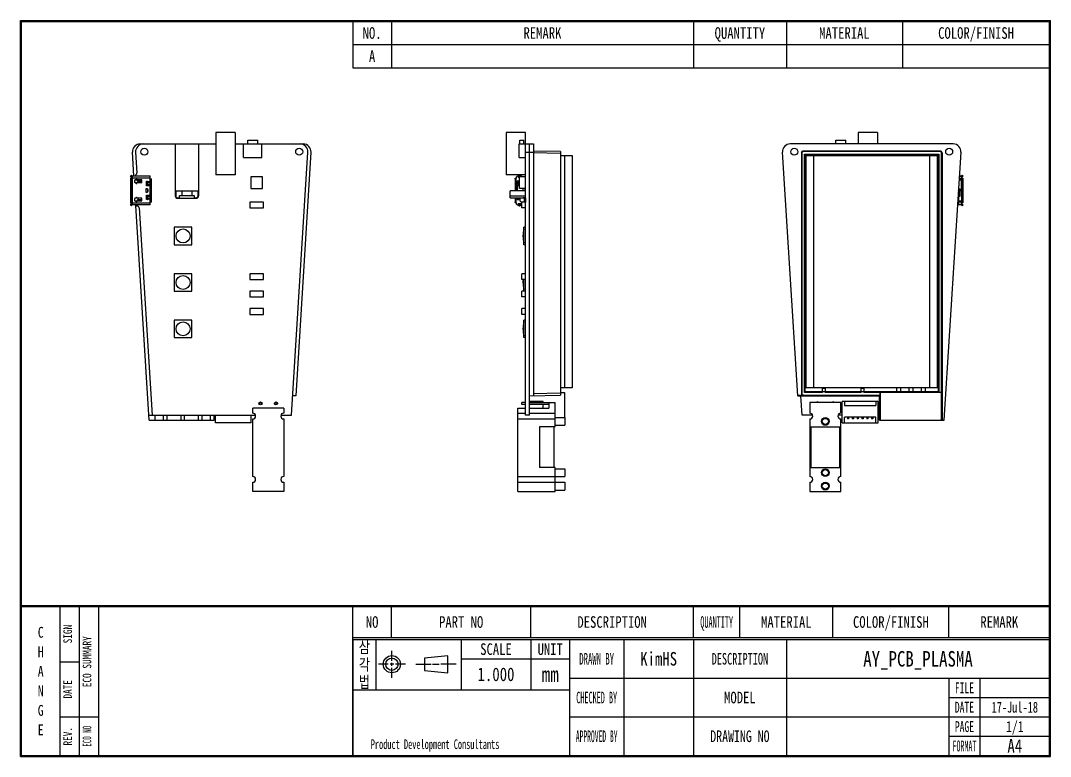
# Model space of a CAD drawing. Header units: millimetres. Extents: x 15 to 589, y -187 to 201.
# Drawn here: x 15 to 281, y 10 to 200 of the extents above; entities that cross this region are included whole.
import ezdxf

# ---------------------------------------------------------------- set-up
doc = ezdxf.new("R2010")
doc.units = ezdxf.units.MM
doc.header["$LTSCALE"] = 16.335
doc.layers.get('0').update_dxf_attribs({"linetype": 'CONTINUOUS'})
for name, color, linetype in [('10_CHAMFERS', 7, 'CONTINUOUS'), ('3_ALL_AXES', 7, 'CONTINUOUS'), ('7_ALL_FEATURES', 7, 'CONTINUOUS')]:
    doc.layers.add(name, color=color, linetype=linetype)
doc.styles.get("Standard").update_dxf_attribs({"font": 'txt', "width": 0.5})
doc.styles.add('TEXTSTYLE_10', font='txt', dxfattribs={"width": 0.75})
doc.styles.add('TEXTSTYLE_3', font='txt', dxfattribs={"width": 0.6})
doc.styles.add('TEXTSTYLE_4', font='txt', dxfattribs={"width": 0.8})
doc.styles.add('TEXTSTYLE_5', font='txt', dxfattribs={"width": 0.55})
doc.styles.add('TEXTSTYLE_6', font='txt', dxfattribs={"width": 0.65})
doc.styles.add('TEXTSTYLE_7', font='txt', dxfattribs={"width": 0.45})
doc.styles.add('TEXTSTYLE_8', font='txt', dxfattribs={"width": 0.7})
doc.styles.add('TEXTSTYLE_9', font='txt', dxfattribs={"width": 0.4})

# ---------------------------------------------------------------- blocks, each defined once
blk = doc.blocks.new('SYMBOL_2_BL0', base_point=(117.48, 33.77))
at = {"color": 3, "linetype": 'Continuous'}
for p, q in [((110.91, 34.68), (110.91, 37.27)), ((125.33, 36.01), (119.3, 35.35)), ((119.3, 35.35), (119.3, 32.2)), ((125.33, 31.54), (125.33, 36.01)), ((109.96, 33.8), (107.42, 33.8)), ((111.38, 33.8), (110.43, 33.8)), ((110.91, 33.36), (110.91, 34.19)), ((110.91, 30.27), (110.91, 32.86)), ((114.39, 33.8), (111.86, 33.8)), ((117.09, 33.8), (121.05, 33.8)), ((119.3, 32.2), (125.33, 31.54)), ((121.36, 33.8), (123.11, 33.8)), ((127.54, 33.8), (123.58, 33.8))]:
    blk.add_line(p, q, dxfattribs=at)
for radius in [2.22, 1.58]:
    blk.add_circle((110.91, 33.8), radius, dxfattribs=at)

msp = doc.modelspace()

# ---------------------------------------------------------------- linework, layer by layer
at = {"color": 7, "linetype": 'Continuous'}
for p, q in [((15, 10), (15, 200)), ((15, 200), (281, 200)), ((15.1, 10.1), (15.1, 199.9)), ((15.1, 199.9), (280.9, 199.9)), ((15.2, 10.2), (15.2, 199.8)), ((15.2, 199.8), (280.8, 199.8)), ((280.8, 10.2), (280.8, 199.8)), ((280.9, 10.1), (280.9, 199.9)), ((281, 10), (281, 200)), ((15.2, 48.98), (280.8, 48.98)), ((15.2, 48.95), (280.8, 48.95)), ((15.2, 48.92), (280.8, 48.92)), ((15.2, 48.9), (280.8, 48.9)), ((15.2, 48.88), (280.8, 48.88)), ((15.2, 48.85), (280.8, 48.85)), ((15.2, 48.83), (280.8, 48.83)), ((15.2, 48.8), (280.8, 48.8)), ((15.2, 48.77), (280.8, 48.77)), ((15.2, 48.75), (280.8, 48.75)), ((15.2, 48.73), (280.8, 48.73)), ((15.2, 48.7), (280.8, 48.7)), ((15, 10), (281, 10)), ((15.1, 10.1), (280.9, 10.1)), ((15.2, 10.2), (280.8, 10.2))]:
    msp.add_line(p, q, dxfattribs=at)
at = {"color": 2, "linetype": 'Continuous'}
for p, q in [((100.8, 199.8), (280.8, 199.8)), ((100.8, 199.8), (100.8, 187.8)), ((110.8, 199.8), (110.8, 187.8)), ((188.8, 199.8), (188.8, 187.8)), ((212.8, 199.8), (212.8, 187.8)), ((242.8, 199.8), (242.8, 187.8)), ((280.8, 199.8), (280.8, 187.8)), ((100.8, 193.8), (280.8, 193.8)), ((100.8, 187.8), (280.8, 187.8)), ((15.2, 10.2), (15.2, 48.7)), ((15.2, 48.7), (35.2, 48.7)), ((25.2, 10.2), (25.2, 48.7)), ((30.2, 10.2), (30.2, 48.7)), ((35.2, 10.2), (35.2, 48.7)), ((100.8, 40.7), (100.8, 48.7)), ((100.8, 48.7), (280.8, 48.7)), ((110.8, 40.7), (110.8, 48.7)), ((146.8, 40.7), (146.8, 48.7)), ((188.8, 40.7), (188.8, 48.7)), ((200.8, 40.7), (200.8, 48.7)), ((224.8, 40.7), (224.8, 48.7)), ((254.8, 40.7), (254.8, 48.7)), ((280.8, 40.7), (280.8, 48.7)), ((100.8, 40.7), (280.8, 40.7)), ((100.8, 40.7), (280.8, 40.7)), ((100.8, 10.2), (100.8, 40.7)), ((100.8, 40.2), (280.8, 40.2)), ((100.8, 40.2), (100.8, 10.2)), ((106.8, 40.2), (106.8, 27.2)), ((128.8, 40.2), (128.8, 27.2)), ((146.8, 40.2), (146.8, 27.2)), ((156.8, 40.2), (156.8, 10.2)), ((170.8, 40.2), (170.8, 10.2)), ((188.8, 40.2), (188.8, 10.2)), ((212.8, 40.2), (212.8, 10.2)), ((280.8, 40.2), (280.8, 10.2)), ((128.8, 35.2), (156.8, 35.2)), ((25.2, 34.45), (30.2, 34.45)), ((156.8, 30.2), (280.8, 30.2)), ((254.8, 30.2), (254.8, 10.2)), ((262.8, 30.2), (262.8, 10.2)), ((100.8, 27.2), (156.8, 27.2)), ((254.8, 25.2), (280.8, 25.2)), ((25.2, 20.2), (35.2, 20.2)), ((156.8, 20.2), (280.8, 20.2)), ((254.8, 15.2), (280.8, 15.2)), ((15.2, 10.2), (35.2, 10.2)), ((100.8, 10.2), (280.8, 10.2))]:
    msp.add_line(p, q, dxfattribs=at)
at = {"layer": '10_CHAMFERS', "color": 7, "linetype": 'Continuous'}
for p, q in [((222.85, 105.04), (222.15, 105.04)), ((232.85, 105.04), (232.15, 105.04)), ((51.86, 98.14), (51.86, 96.84)), ((52.86, 96.84), (52.86, 98.14)), ((56.36, 98.14), (56.36, 96.84)), ((57.36, 96.84), (57.36, 98.14)), ((60.86, 98.14), (60.86, 96.84)), ((61.86, 96.84), (61.86, 98.14))]:
    msp.add_line(p, q, dxfattribs=at)
at = {"layer": '3_ALL_AXES', "color": 7, "linetype": 'Continuous'}
for p, q in [((55.06, 156.04), (60.86, 156.04)), ((56.06, 154.84), (59.86, 154.84)), ((56.66, 156.04), (56.66, 154.84)), ((59.26, 156.04), (59.26, 154.84)), ((241.25, 105.14), (241.25, 104.14)), ((242.25, 105.14), (242.25, 104.14)), ((244.45, 105.14), (244.45, 104.14)), ((245.45, 105.14), (245.45, 104.14)), ((247.65, 105.14), (247.65, 104.14)), ((248.65, 105.14), (248.65, 104.14)), ((149.96, 101.64), (146.46, 101.64)), ((149.96, 101.39), (149.96, 101.64)), ((153.06, 95.14), (153.06, 101.39)), ((218.85, 101.39), (218.85, 98.64)), ((226.85, 98.64), (226.85, 101.39)), ((227.23, 96.14), (227.23, 101.64)), ((236.48, 96.14), (236.48, 101.64)), ((74.96, 98.64), (74.96, 99.89)), ((82.96, 99.89), (82.96, 98.64)), ((143.46, 78.39), (143.46, 99.89)), ((143.46, 98.64), (145.46, 98.64)), ((146.46, 98.64), (153.06, 98.64)), ((149.96, 99.89), (149.96, 100.89)), ((65.33, 96.14), (65.33, 98.14)), ((74.58, 96.14), (65.33, 96.14)), ((74.58, 96.14), (74.58, 98.14)), ((74.96, 82.29), (74.96, 97.14)), ((82.96, 97.14), (82.96, 82.29)), ((143.46, 97.14), (153.06, 97.14)), ((153.06, 97.49), (155.56, 97.49)), ((155.56, 97.49), (155.56, 95.49)), ((218.85, 97.14), (218.85, 82.29)), ((226.85, 82.29), (226.85, 97.14)), ((228.58, 97.64), (228.58, 97.14)), ((228.88, 97.14), (228.58, 97.14)), ((228.88, 97.64), (228.88, 97.14)), ((229.83, 97.64), (229.83, 97.14)), ((230.13, 97.14), (229.83, 97.14)), ((230.13, 97.64), (230.13, 97.14)), ((231.08, 97.64), (231.08, 97.14)), ((231.38, 97.14), (231.08, 97.14)), ((231.38, 97.64), (231.38, 97.14)), ((232.33, 97.64), (232.33, 97.14)), ((232.63, 97.14), (232.33, 97.14)), ((232.63, 97.64), (232.63, 97.14)), ((233.58, 97.64), (233.58, 97.14)), ((233.88, 97.14), (233.58, 97.14)), ((233.88, 97.64), (233.88, 97.14)), ((234.83, 97.64), (234.83, 97.14)), ((235.13, 97.14), (234.83, 97.14)), ((235.13, 97.64), (235.13, 97.14)), ((153.06, 95.14), (149.06, 95.14)), ((149.06, 95.14), (149.06, 84.64)), ((152.76, 95.14), (152.76, 84.64)), ((153.06, 95.49), (155.56, 95.49)), ((218.85, 95.14), (226.85, 95.14)), ((219.15, 95.14), (219.15, 84.64)), ((226.55, 95.14), (226.55, 84.64)), ((153.06, 84.64), (149.06, 84.64)), ((153.06, 78.39), (153.06, 84.64)), ((153.06, 84.29), (155.56, 84.29)), ((155.56, 84.29), (155.56, 82.29)), ((218.85, 84.64), (226.85, 84.64)), ((74.96, 78.39), (74.96, 80.79)), ((82.96, 80.79), (82.96, 78.39)), ((143.46, 82.29), (155.56, 82.29)), ((143.46, 80.79), (155.56, 80.79)), ((155.56, 80.79), (155.56, 78.79)), ((218.85, 80.79), (218.85, 78.39)), ((226.85, 78.39), (226.85, 80.79)), ((153.06, 78.79), (155.56, 78.79))]:
    msp.add_line(p, q, dxfattribs=at)
for centre, radius in [((46.96, 166.14), 0.9), ((86.96, 166.14), 0.9), ((214.85, 166.14), 0.9), ((254.85, 166.14), 0.9), ((76.96, 101.14), 0.4), ((80.96, 101.14), 0.4), ((222.85, 96.49), 1), ((222.85, 96.49), 0.8), ((222.85, 83.29), 1), ((222.85, 83.29), 0.8), ((222.85, 79.79), 1), ((222.85, 79.79), 0.8)]:
    msp.add_circle(centre, radius, dxfattribs=at)
for centre, radius, start, end in [((220.85, 101.14), 0.4, 38.9697, 141.0303), ((224.85, 101.14), 0.4, 38.9697, 141.0303), ((74.96, 97.89), 0.75, 270, 90), ((82.96, 97.89), 0.75, 90, 270), ((218.85, 97.89), 0.75, 270, 90), ((226.85, 97.89), 0.75, 90, 270), ((74.96, 81.54), 0.75, 270, 90), ((82.96, 81.54), 0.75, 90, 270), ((218.85, 81.54), 0.75, 270, 90), ((226.85, 81.54), 0.75, 90, 270)]:
    msp.add_arc(centre, radius, start, end, dxfattribs=at)
at = {"layer": '7_ALL_FEATURES', "color": 7, "linetype": 'Continuous'}
for p, q in [((65.46, 171.14), (65.46, 160.14)), ((70.46, 171.14), (65.46, 171.14)), ((70.46, 171.14), (70.46, 160.14)), ((140.46, 171.14), (140.46, 160.14)), ((145.46, 171.14), (140.46, 171.14)), ((145.46, 98.14), (145.46, 171.14)), ((231.35, 171.14), (231.35, 168.14)), ((236.35, 171.14), (231.35, 171.14)), ((236.35, 171.14), (236.35, 168.14)), ((45.9, 168.14), (65.46, 168.14)), ((54.96, 168.14), (54.96, 154.74)), ((60.96, 168.14), (60.96, 154.74)), ((70.46, 168.14), (88.02, 168.14)), ((72.61, 164.64), (72.61, 168.14)), ((73.66, 168.14), (73.66, 169.14)), ((73.66, 169.14), (76.26, 169.14)), ((76.26, 168.14), (76.26, 169.14)), ((77.31, 164.64), (77.31, 168.14)), ((143.76, 164.64), (143.76, 168.14)), ((143.76, 168.14), (147.46, 168.14)), ((143.96, 168.14), (143.96, 169.14)), ((143.96, 169.14), (144.96, 169.14)), ((144.96, 168.14), (144.96, 169.14)), ((146.46, 98.14), (146.46, 168.14)), ((147.46, 168.14), (147.46, 103.16)), ((255.91, 168.14), (213.79, 168.14)), ((225.55, 168.14), (225.55, 169.14)), ((225.55, 169.14), (228.15, 169.14)), ((228.15, 168.14), (228.15, 169.14)), ((44.29, 159.89), (43.9, 166.02)), ((44.71, 166.02), (45.04, 160.67)), ((84.96, 98.14), (89.21, 166.02)), ((90.01, 166.02), (86.07, 103.14)), ((145.46, 166.02), (147.46, 166.02)), ((154.46, 166.2), (147.46, 166.32)), ((154.46, 165.7), (147.46, 165.82)), ((154.46, 166.2), (154.46, 103.28)), ((154.46, 165.14), (157.46, 165.14)), ((155.46, 165.14), (155.46, 105.14)), ((157.46, 165.14), (157.46, 105.14)), ((215.74, 103.14), (211.8, 166.02)), ((216.67, 165.82), (216.67, 103.66)), ((216.79, 165.7), (216.67, 165.82)), ((216.79, 165.7), (216.79, 103.78)), ((217.29, 166.2), (217.17, 166.32)), ((252.53, 166.32), (217.17, 166.32)), ((252.41, 166.2), (217.29, 166.2)), ((217.51, 104), (217.51, 165.48)), ((217.63, 165.36), (217.51, 165.48)), ((217.51, 165.48), (252.19, 165.48)), ((217.63, 104.12), (217.63, 165.36)), ((217.63, 165.36), (252.07, 165.36)), ((217.85, 165.14), (217.85, 105.14)), ((217.85, 165.14), (251.85, 165.14)), ((219.85, 165.14), (219.85, 105.14)), ((249.85, 105.14), (249.85, 165.14)), ((251.85, 105.14), (251.85, 165.14)), ((252.07, 165.36), (252.19, 165.48)), ((252.07, 104.14), (252.07, 165.36)), ((252.19, 165.48), (252.19, 104)), ((252.41, 166.2), (252.53, 166.32)), ((252.91, 165.7), (253.03, 165.82)), ((252.91, 104), (252.91, 165.7)), ((253.03, 165.82), (253.03, 96.84)), ((253.57, 96.84), (257.91, 166.02)), ((72.61, 164.64), (77.31, 164.64)), ((143.76, 164.64), (145.46, 164.64)), ((43.38, 159.94), (43.61, 160.13)), ((43.58, 159.7), (43.38, 159.94)), ((43.51, 159.79), (43.74, 159.98)), ((43.81, 159.89), (43.58, 159.7)), ((43.74, 159.98), (43.61, 160.13)), ((43.74, 159.98), (43.81, 159.89)), ((43.81, 159.89), (43.81, 152.39)), ((43.81, 159.89), (48.51, 159.89)), ((48.51, 157.35), (48.51, 159.89)), ((70.46, 160.14), (65.46, 160.14)), ((74.46, 159.64), (74.46, 156.64)), ((77.46, 159.64), (74.46, 159.64)), ((77.46, 156.64), (77.46, 159.64)), ((145.46, 160.14), (140.46, 160.14)), ((143.53, 159.89), (143.53, 159.59)), ((143.53, 159.89), (144.18, 159.89)), ((143.58, 159.98), (143.58, 159.89)), ((143.98, 160.13), (143.78, 160.13)), ((143.86, 156.64), (143.86, 159.64)), ((145.46, 159.64), (143.86, 159.64)), ((144.18, 159.89), (144.18, 159.98)), ((144.18, 159.64), (144.18, 159.89)), ((144.57, 159.73), (144.48, 159.64)), ((144.57, 159.73), (144.65, 159.64)), ((258, 159.73), (257.51, 159.73)), ((257.52, 159.89), (258, 159.89)), ((258, 159.89), (258.2, 160.13)), ((258, 156.15), (258, 159.89)), ((258, 159.89), (258, 159.89)), ((258, 159.89), (258.23, 159.7)), ((258.07, 159.98), (258.3, 159.79)), ((258.2, 160.13), (258.43, 159.94)), ((258.23, 159.7), (258.43, 159.94)), ((43.38, 159.14), (43.38, 153.14)), ((43.61, 159.14), (43.38, 159.14)), ((48.51, 159.34), (43.5, 159.34)), ((43.61, 159.14), (43.61, 153.14)), ((44.41, 158.67), (44.41, 158.37)), ((45.2, 158.81), (44.48, 158.81)), ((44.81, 158.87), (44.64, 158.87)), ((44.64, 158.17), (44.81, 158.17)), ((44.81, 158.99), (44.81, 158.87)), ((44.81, 158.99), (45.06, 158.99)), ((44.81, 158.17), (44.81, 158.04)), ((45.06, 158.87), (45.06, 158.99)), ((46.28, 158.87), (45.06, 158.87)), ((45.06, 158.04), (45.06, 158.17)), ((45.06, 158.17), (46.28, 158.17)), ((45.2, 158.54), (45.2, 158.87)), ((45.36, 158.39), (45.35, 158.39)), ((45.36, 158.39), (45.51, 158.39)), ((45.51, 158.39), (45.51, 158.87)), ((46.28, 158.85), (45.51, 158.85)), ((45.51, 158.55), (46.28, 158.55)), ((46.28, 158.54), (45.51, 158.54)), ((46.28, 158.17), (46.28, 158.87)), ((47.51, 157.35), (47.51, 158.51)), ((47.51, 158.51), (47.66, 158.51)), ((48.81, 157.35), (47.51, 157.35)), ((47.66, 158.51), (47.66, 158.58)), ((47.66, 158.58), (47.81, 158.58)), ((47.79, 158.51), (47.79, 157.35)), ((47.79, 158.51), (47.81, 158.51)), ((47.81, 158.58), (47.81, 157.76)), ((47.81, 158.43), (48.51, 158.43)), ((48.51, 158.2), (47.81, 158.2)), ((48.21, 157.68), (47.91, 157.68)), ((48.51, 159.14), (48.81, 159.14)), ((48.81, 158.59), (48.51, 158.59)), ((48.51, 158.04), (48.81, 158.04)), ((48.51, 154.93), (48.51, 157.35)), ((48.81, 153.14), (48.81, 159.14)), ((142.74, 159.14), (142.74, 156.04)), ((142.98, 159.34), (142.89, 159.34)), ((142.98, 156.04), (142.98, 159.34)), ((143.28, 158.43), (142.98, 158.43)), ((143.53, 157.35), (142.98, 157.35)), ((143.3, 158.37), (143.06, 158.2)), ((143.42, 157.68), (143.06, 158.2)), ((143.19, 158.02), (143.19, 157.35)), ((143.5, 158.09), (143.25, 157.92)), ((143.28, 158.43), (143.28, 158.51)), ((143.71, 158.51), (143.28, 158.51)), ((143.28, 157.35), (143.28, 156.04)), ((143.67, 157.85), (143.3, 158.37)), ((143.67, 157.85), (143.42, 157.68)), ((143.53, 159.59), (143.86, 159.59)), ((143.53, 157.35), (143.86, 157.94)), ((143.54, 159.59), (143.86, 159.59)), ((143.71, 157.67), (143.71, 158.51)), ((258.31, 158.81), (257.45, 158.81)), ((257.48, 159.2), (258, 159.2)), ((258.31, 159.34), (258, 159.34)), ((258.2, 156.35), (258.2, 158.61)), ((258.43, 158.61), (258.2, 158.61)), ((258.24, 159.34), (258.24, 158.81)), ((258.43, 153.14), (258.43, 159.14)), ((47.36, 156.55), (47.36, 155.73)), ((47.66, 156.55), (47.36, 156.55)), ((47.36, 155.73), (47.66, 155.73)), ((47.51, 153.77), (47.51, 154.93)), ((47.51, 154.93), (48.81, 154.93)), ((47.79, 156.51), (47.79, 155.77)), ((47.79, 154.93), (47.79, 153.77)), ((47.81, 154.53), (47.81, 153.7)), ((47.91, 155.98), (47.91, 156.3)), ((47.91, 154.61), (48.21, 154.61)), ((48.51, 152.39), (48.51, 154.93)), ((55.06, 156.04), (55.06, 154.74)), ((56.06, 154.24), (56.06, 154.84)), ((59.86, 154.84), (59.86, 154.24)), ((60.86, 154.74), (60.86, 156.04)), ((74.46, 156.64), (77.46, 156.64)), ((141.46, 154.24), (141.46, 156.04)), ((145.46, 156.04), (141.46, 156.04)), ((141.46, 154.74), (145.46, 154.74)), ((145.46, 156.64), (143.86, 156.64)), ((144.83, 156.04), (144.83, 156.64)), ((145.19, 156.27), (145.19, 156.04)), ((145.19, 156.27), (145.46, 156.27)), ((145.31, 156.64), (145.31, 156.27)), ((145.31, 156.04), (145.31, 156.27)), ((257.38, 155.35), (257.24, 155.35)), ((257.24, 155.33), (257.24, 152.64)), ((257.24, 155.33), (257.38, 155.33)), ((257.24, 154.64), (257.65, 154.64)), ((257.27, 155.89), (257.49, 155.57)), ((257.51, 155.58), (257.28, 155.91)), ((257.65, 156.49), (257.31, 156.49)), ((257.4, 156.15), (258.31, 156.15)), ((257.4, 156.13), (258.31, 156.13)), ((257.65, 156.15), (257.65, 156.49)), ((257.65, 154.64), (257.65, 156.13)), ((258, 156.13), (258, 156.15)), ((258, 156.13), (258, 153.47)), ((258.2, 156.35), (258.43, 156.35)), ((258.2, 153.67), (258.2, 155.93)), ((258.43, 155.93), (258.2, 155.93)), ((258.24, 156.15), (258.24, 156.13)), ((43.38, 153.14), (43.61, 153.14)), ((43.38, 152.34), (43.58, 152.58)), ((43.61, 152.15), (43.38, 152.34)), ((43.5, 152.94), (48.51, 152.94)), ((43.74, 152.31), (43.51, 152.5)), ((43.81, 152.39), (43.58, 152.58)), ((43.61, 152.15), (43.74, 152.31)), ((43.81, 152.39), (43.74, 152.31)), ((48.51, 152.39), (43.81, 152.39)), ((44.41, 153.92), (44.41, 153.62)), ((44.48, 153.47), (45.2, 153.47)), ((44.81, 154.12), (44.64, 154.12)), ((44.64, 153.42), (44.81, 153.42)), ((48.24, 96.84), (44.77, 152.25)), ((44.81, 154.24), (44.81, 154.12)), ((44.81, 153.42), (44.81, 153.29)), ((45.06, 153.3), (44.81, 153.3)), ((45.06, 154.12), (45.06, 154.24)), ((46.28, 154.12), (45.06, 154.12)), ((45.06, 153.29), (45.06, 153.42)), ((45.06, 153.42), (46.28, 153.42)), ((45.07, 152.14), (45.11, 152.14)), ((45.2, 153.42), (45.2, 153.74)), ((45.35, 153.89), (45.36, 153.89)), ((45.51, 153.89), (45.36, 153.89)), ((45.51, 153.42), (45.51, 153.89)), ((46.28, 153.74), (45.51, 153.74)), ((45.51, 153.74), (46.28, 153.74)), ((45.51, 153.44), (46.28, 153.44)), ((45.6, 151.67), (48.96, 98.14)), ((46.28, 153.42), (46.28, 154.12)), ((47.66, 153.77), (47.51, 153.77)), ((47.66, 153.7), (47.66, 153.77)), ((47.81, 153.7), (47.66, 153.7)), ((47.79, 153.77), (47.81, 153.77)), ((47.81, 154.08), (48.51, 154.08)), ((48.51, 153.85), (47.81, 153.85)), ((48.51, 154.24), (48.81, 154.24)), ((48.51, 153.69), (48.81, 153.69)), ((48.81, 153.14), (48.51, 153.14)), ((55.56, 154.24), (56.06, 154.24)), ((55.56, 154.14), (60.36, 154.14)), ((59.86, 154.24), (60.36, 154.24)), ((74.21, 153.14), (74.21, 151.64)), ((77.71, 153.14), (74.21, 153.14)), ((74.21, 151.64), (77.71, 151.64)), ((77.71, 151.64), (77.71, 153.14)), ((141.46, 154.24), (145.46, 154.24)), ((142.74, 154.24), (142.74, 153.14)), ((142.89, 152.94), (142.98, 152.94)), ((142.98, 152.94), (142.98, 154.24)), ((143.28, 153.85), (142.98, 153.85)), ((143.06, 154.08), (143.17, 154.24)), ((143.3, 153.91), (143.06, 154.08)), ((143.28, 153.77), (143.28, 153.85)), ((143.28, 153.77), (143.71, 153.77)), ((143.3, 153.91), (143.53, 154.24)), ((143.42, 154.24), (143.5, 154.19)), ((143.53, 152.69), (143.53, 152.39)), ((144.18, 152.69), (143.53, 152.69)), ((144.18, 152.39), (143.53, 152.39)), ((144.17, 152.7), (143.54, 152.7)), ((143.58, 152.39), (143.58, 152.31)), ((143.71, 153.77), (143.71, 154.24)), ((143.78, 152.15), (143.98, 152.15)), ((143.93, 154.24), (143.93, 153.69)), ((144.18, 152.69), (144.18, 152.39)), ((144.18, 152.31), (144.18, 152.39)), ((144.46, 152.88), (144.35, 152.77)), ((144.46, 152.88), (144.35, 152.76)), ((144.35, 152.76), (144.46, 152.65)), ((144.46, 151.64), (144.46, 153.14)), ((145.46, 153.14), (144.46, 153.14)), ((145.46, 151.64), (144.46, 151.64)), ((144.83, 154.22), (144.83, 154.24)), ((145.43, 154.22), (144.83, 154.22)), ((145.03, 154.24), (145.03, 154.22)), ((145.13, 153.14), (145.13, 154.22)), ((145.26, 154.24), (145.26, 154.22)), ((145.43, 154.22), (145.43, 153.14)), ((145.46, 153.44), (145.43, 153.44)), ((258, 152.39), (257.17, 152.39)), ((257.23, 152.55), (258, 152.55)), ((257.24, 153.47), (258.31, 153.47)), ((258, 153.08), (257.24, 153.08)), ((258, 152.39), (258, 153.47)), ((258, 152.94), (258.31, 152.94)), ((258, 152.39), (258.23, 152.58)), ((258, 152.39), (258.2, 152.15)), ((258.3, 152.5), (258.07, 152.31)), ((258.2, 153.67), (258.43, 153.67)), ((258.43, 152.34), (258.2, 152.15)), ((258.23, 152.58), (258.43, 152.34)), ((258.24, 153.47), (258.24, 152.94)), ((54.71, 146.64), (54.71, 142.14)), ((59.21, 146.64), (54.71, 146.64)), ((59.21, 142.14), (59.21, 146.64)), ((144.96, 142.14), (144.96, 146.64)), ((145.46, 146.64), (144.96, 146.64)), ((144.76, 144.41), (144.76, 144.37)), ((54.71, 142.14), (59.21, 142.14)), ((145.46, 142.14), (144.96, 142.14)), ((54.71, 134.64), (54.71, 130.14)), ((59.21, 134.64), (54.71, 134.64)), ((59.21, 130.14), (59.21, 134.64)), ((74.21, 134.64), (74.21, 133.14)), ((77.71, 134.64), (74.21, 134.64)), ((74.21, 133.14), (77.71, 133.14)), ((77.71, 133.14), (77.71, 134.64)), ((144.46, 133.14), (144.46, 134.64)), ((145.46, 134.64), (144.46, 134.64)), ((145.46, 133.14), (144.46, 133.14)), ((144.96, 130.14), (144.96, 133.14)), ((144.76, 132.41), (144.76, 132.37)), ((54.71, 130.14), (59.21, 130.14)), ((77.71, 130.14), (74.21, 130.14)), ((74.21, 130.14), (74.21, 128.64)), ((74.21, 128.64), (77.71, 128.64)), ((77.71, 128.64), (77.71, 130.14)), ((144.46, 128.64), (144.46, 130.14)), ((145.46, 130.14), (144.46, 130.14)), ((145.46, 128.64), (144.46, 128.64)), ((77.71, 125.64), (74.21, 125.64)), ((74.21, 125.64), (74.21, 124.14)), ((77.71, 124.14), (77.71, 125.64)), ((144.46, 124.14), (144.46, 125.64)), ((145.46, 125.64), (144.46, 125.64)), ((54.71, 122.64), (54.71, 118.14)), ((59.21, 122.64), (54.71, 122.64)), ((59.21, 118.14), (59.21, 122.64)), ((74.21, 124.14), (77.71, 124.14)), ((145.46, 124.14), (144.46, 124.14)), ((144.96, 118.14), (144.96, 122.64)), ((145.46, 122.64), (144.96, 122.64)), ((144.76, 120.41), (144.76, 120.37)), ((54.71, 118.14), (59.21, 118.14)), ((145.46, 118.14), (144.96, 118.14)), ((154.46, 103.78), (147.46, 103.66)), ((157.46, 105.14), (154.46, 105.14)), ((154.46, 104), (155.46, 103.98)), ((155.46, 103.98), (155.46, 97.49)), ((216.79, 103.78), (216.67, 103.66)), ((217.63, 104.12), (217.51, 104)), ((222.15, 104), (217.51, 104)), ((222.15, 104.12), (217.63, 104.12)), ((251.85, 105.14), (217.85, 105.14)), ((222.15, 104), (222.15, 105.04)), ((222.85, 104.14), (222.15, 104.14)), ((222.85, 105.04), (222.85, 104)), ((232.15, 104.12), (222.85, 104.12)), ((232.15, 104), (222.85, 104)), ((232.15, 104), (232.15, 105.04)), ((232.85, 104.14), (232.15, 104.14)), ((232.85, 105.04), (232.85, 104)), ((237.85, 104.12), (232.85, 104.12)), ((236.99, 104), (232.85, 104)), ((236.99, 104), (237.01, 103.98)), ((236.99, 103.28), (236.99, 104)), ((252.89, 103.98), (237.01, 103.98)), ((237.01, 103.98), (237.01, 96.84)), ((252.07, 104.14), (237.85, 104.14)), ((237.85, 104.14), (237.85, 104)), ((252.91, 104), (237.85, 104)), ((239.35, 104.14), (239.35, 104)), ((250.55, 104), (250.55, 104.14)), ((252.05, 104), (252.05, 104.14)), ((252.91, 104), (252.89, 103.98)), ((252.89, 96.84), (252.89, 103.98)), ((76.65, 101.39), (77.27, 101.39)), ((80.65, 101.39), (81.27, 101.39)), ((86.07, 103.14), (85.27, 103.14)), ((145.46, 101.39), (144.46, 101.39)), ((144.46, 100.89), (144.46, 101.39)), ((146.46, 103.14), (154.46, 103.28)), ((146.46, 101.39), (153.06, 101.39)), ((151.46, 101.39), (151.46, 99.89)), ((217.17, 103.16), (215.73, 103.16)), ((215.74, 103.14), (236.85, 103.14)), ((216.85, 98.14), (216.54, 103.14)), ((217.29, 103.28), (217.17, 103.16)), ((217.29, 103.28), (236.99, 103.28)), ((226.85, 101.39), (218.85, 101.39)), ((236.48, 101.64), (227.23, 101.64)), ((227.83, 101.64), (227.83, 100.64)), ((235.88, 101.64), (235.88, 100.64)), ((236.99, 103.28), (236.85, 103.14)), ((236.85, 96.84), (236.85, 103.14)), ((82.96, 99.89), (74.96, 99.89)), ((143.46, 99.89), (145.46, 99.89)), ((145.46, 100.89), (144.46, 100.89)), ((151.46, 100.89), (146.46, 100.89)), ((146.46, 99.89), (151.46, 99.89)), ((227.83, 100.64), (235.88, 100.64)), ((49.76, 98.04), (48.16, 98.04)), ((48.24, 96.84), (64.96, 96.84)), ((48.96, 98.14), (75.67, 98.14)), ((49.76, 96.84), (49.76, 98.14)), ((63.96, 98.14), (63.96, 96.84)), ((64.96, 98.04), (63.96, 98.04)), ((64.96, 96.84), (64.96, 98.14)), ((82.25, 98.14), (84.96, 98.14)), ((146.46, 98.14), (145.46, 98.14)), ((219.56, 98.14), (216.85, 98.14)), ((227.23, 98.14), (226.14, 98.14)), ((227.23, 96.14), (236.48, 96.14)), ((235.88, 97.64), (227.83, 97.64)), ((227.83, 96.14), (227.83, 97.64)), ((235.88, 96.14), (235.88, 97.64)), ((236.85, 98.14), (236.48, 98.14)), ((236.85, 96.84), (253.57, 96.84)), ((82.96, 78.39), (74.96, 78.39)), ((143.46, 78.39), (153.06, 78.39)), ((218.85, 78.39), (226.85, 78.39))]:
    msp.add_line(p, q, dxfattribs=at)
for centre, radius in [((56.96, 144.39), 1.8), ((56.96, 132.39), 1.8), ((56.96, 120.39), 1.8), ((76.96, 101.14), 0.25), ((80.96, 101.14), 0.25)]:
    msp.add_circle(centre, radius, dxfattribs=at)
for centre, radius, start, end in [((45.9, 166.14), 2, 90, 183.5858), ((46.7, 166.14), 2, 90, 183.5858), ((87.22, 166.14), 2, 356.4142, 90), ((88.02, 166.14), 2, 356.4142, 90), ((213.79, 166.14), 2, 90, 183.5858), ((255.91, 166.14), 2, 356.4142, 90), ((43.81, 159.89), 0.301, 219.6844, 270.0595), ((45.07, 159.79), 0.5, 122.1575, 168.7013), ((44.54, 160.64), 0.5, 302.1575, 3.5858), ((143.53, 159.34), 0.551, 90.0511, 179.9489), ((144.18, 159.34), 0.55, 45.0018, 89.9982), ((258, 159.89), 0.301, 270.0572, 320.3156), ((44.93, 158.99), 0.125, 0, 180), ((44.93, 158.04), 0.125, 180, 360), ((45.35, 158.54), 0.15, 180.0647, 269.9353), ((143.38, 158.43), 0.4, 180.0006, 214.9994), ((143.38, 158.43), 0.1, 180.0016, 214.9984), ((143.54, 159.24), 0.35, 90.0511, 105.7271), ((143.53, 159.34), 0.25, 90.0555, 111.9257), ((44.93, 154.24), 0.125, 0, 180), ((47.66, 156.3), 0.25, 0.0555, 89.9445), ((47.66, 155.98), 0.25, 270.0555, 359.9445), ((55.56, 154.74), 0.6, 180, 270), ((55.56, 154.74), 0.5, 180, 270), ((60.36, 154.74), 0.6, 270, 360), ((60.36, 154.74), 0.5, 270, 360), ((257.38, 155.49), 0.16, 270.0632, 359.9368), ((257.38, 155.49), 0.14, 270.0664, 359.9336), ((257.38, 155.49), 0.14, 0.0011, 34.5075), ((257.38, 155.49), 0.16, 0.001, 34.5076), ((43.81, 152.39), 0.301, 89.9027, 140.3156), ((45.07, 152.64), 0.5, 210.1221, 270), ((44.93, 153.29), 0.125, 180, 360), ((45.11, 151.64), 0.5, 3.5858, 90), ((45.35, 153.74), 0.15, 90.0646, 179.9353), ((143.38, 153.85), 0.4, 145.0006, 179.9994), ((143.53, 152.94), 0.551, 180.0511, 269.9489), ((143.38, 153.85), 0.1, 145.0016, 179.9984), ((143.54, 153.05), 0.35, 254.2729, 269.9489), ((143.53, 152.94), 0.25, 248.0743, 269.9445), ((144.48, 153.69), 0.551, 180.0511, 269.9489), ((144.17, 152.95), 0.25, 270.0021, 314.9979), ((144.18, 152.94), 0.25, 270.0023, 314.9977), ((144.18, 152.94), 0.55, 270.0018, 301.5142), ((256.74, 152.64), 0.5, 307.9447, 360), ((258, 152.39), 0.301, 39.6844, 89.9428), ((152.76, 144.41), 8, 167.1604, 180), ((152.76, 144.37), 8, 180, 192.8396), ((152.76, 132.41), 8, 174.7795, 180), ((152.76, 132.37), 8, 180, 192.8396), ((152.76, 120.41), 8, 167.1604, 180), ((152.76, 120.37), 8, 180, 192.8396)]:
    msp.add_arc(centre, radius, start, end, dxfattribs=at)
for centre, major_axis, start_param, end_param in [((217.17, 165.82), (0.354, -0.354), 2.356347, 3.926839), ((217.29, 165.7), (-0.354, 0.354), -0.785246, 0.785246), ((252.41, 165.7), (0.354, 0.354), -0.785246, 0.785246), ((252.53, 165.82), (0.354, 0.354), -0.785246, 0.785246), ((217.29, 103.78), (-0.354, -0.354), -0.785246, 0.785246), ((217.17, 103.66), (0.354, 0.354), -3.926839, -2.356347)]:
    msp.add_ellipse(centre, major_axis=major_axis, ratio=0.999695, start_param=start_param, end_param=end_param, dxfattribs=at)
for points, knots in [([(143.58, 159.98), (143.58, 159.99), (143.59, 160.01), (143.6, 160.04), (143.62, 160.06), (143.65, 160.1), (143.71, 160.12), (143.76, 160.13), (143.78, 160.13)], [0, 0, 0, 0, 0.0302652, 0.061313, 0.0937082, 0.1278063, 0.2007616, 0.2781958, 0.2781958, 0.2781958, 0.2781958]), ([(143.98, 160.13), (144, 160.13), (144.05, 160.12), (144.11, 160.1), (144.14, 160.06), (144.16, 160.04), (144.17, 160.01), (144.18, 159.99), (144.18, 159.98)], [0, 0, 0, 0, 0.0774342, 0.1503894, 0.1844875, 0.2168827, 0.2479306, 0.2781958, 0.2781958, 0.2781958, 0.2781958]), ([(43.5, 159.34), (43.5, 159.34), (43.48, 159.34), (43.45, 159.33), (43.43, 159.31), (43.41, 159.28), (43.4, 159.25), (43.38, 159.21), (43.38, 159.17), (43.38, 159.14)], [0, 0, 0, 0, 0.0246323, 0.0506628, 0.0790629, 0.1103034, 0.1443519, 0.1807927, 0.257922, 0.257922, 0.257922, 0.257922]), ([(43.61, 159.14), (43.61, 159.17), (43.62, 159.21), (43.63, 159.25), (43.65, 159.28), (43.67, 159.31), (43.69, 159.33), (43.71, 159.34), (43.73, 159.34), (43.74, 159.34)], [0, 0, 0, 0, 0.0771293, 0.1135701, 0.1476186, 0.1788591, 0.2072592, 0.2332898, 0.257922, 0.257922, 0.257922, 0.257922]), ([(44.64, 158.87), (44.61, 158.87), (44.55, 158.86), (44.47, 158.81), (44.42, 158.74), (44.41, 158.69), (44.41, 158.67)], [0, 0, 0, 0, 0.082627, 0.1767442, 0.2653948, 0.3366545, 0.3366545, 0.3366545, 0.3366545]), ([(44.41, 158.37), (44.41, 158.34), (44.42, 158.29), (44.47, 158.22), (44.55, 158.18), (44.61, 158.17), (44.64, 158.17)], [0, 0, 0, 0, 0.0711468, 0.159793, 0.2539176, 0.3366548, 0.3366548, 0.3366548, 0.3366548]), ([(47.91, 157.68), (47.9, 157.68), (47.87, 157.68), (47.84, 157.7), (47.82, 157.72), (47.81, 157.75), (47.81, 157.76)], [0, 0, 0, 0, 0.0387633, 0.0756609, 0.1098289, 0.1421051, 0.1421051, 0.1421051, 0.1421051]), ([(48.51, 157.92), (48.51, 157.91), (48.51, 157.87), (48.49, 157.83), (48.46, 157.78), (48.42, 157.75), (48.38, 157.72), (48.31, 157.68), (48.25, 157.68), (48.21, 157.68)], [0, 0, 0, 0, 0.0482845, 0.0974499, 0.1481783, 0.2008909, 0.2556692, 0.3122843, 0.4286075, 0.4286075, 0.4286075, 0.4286075]), ([(142.74, 159.14), (142.74, 159.17), (142.74, 159.21), (142.76, 159.25), (142.78, 159.28), (142.81, 159.31), (142.83, 159.33), (142.86, 159.34), (142.88, 159.34), (142.89, 159.34)], [0, 0, 0, 0, 0.0774621, 0.1149285, 0.1509362, 0.1852844, 0.2180216, 0.2494895, 0.2802196, 0.2802196, 0.2802196, 0.2802196]), ([(258.07, 158.81), (258.08, 158.81), (258.1, 158.81), (258.12, 158.8), (258.14, 158.78), (258.16, 158.75), (258.18, 158.72), (258.19, 158.68), (258.2, 158.64), (258.2, 158.61)], [0, 0, 0, 0, 0.0246323, 0.0506628, 0.0790629, 0.1103034, 0.1443519, 0.1807927, 0.257922, 0.257922, 0.257922, 0.257922]), ([(258.31, 159.34), (258.31, 159.34), (258.33, 159.34), (258.35, 159.33), (258.38, 159.31), (258.4, 159.28), (258.41, 159.25), (258.43, 159.21), (258.43, 159.17), (258.43, 159.14)], [0, 0, 0, 0, 0.0246323, 0.0506628, 0.0790629, 0.1103034, 0.1443519, 0.1807927, 0.257922, 0.257922, 0.257922, 0.257922]), ([(258.43, 158.61), (258.43, 158.64), (258.43, 158.68), (258.41, 158.72), (258.4, 158.75), (258.38, 158.78), (258.35, 158.8), (258.33, 158.81), (258.31, 158.81), (258.31, 158.81)], [0, 0, 0, 0, 0.0771293, 0.1135701, 0.1476186, 0.1788591, 0.2072592, 0.2332898, 0.257922, 0.257922, 0.257922, 0.257922]), ([(47.81, 154.53), (47.81, 154.54), (47.82, 154.56), (47.84, 154.59), (47.87, 154.6), (47.9, 154.61), (47.91, 154.61)], [0, 0, 0, 0, 0.0322763, 0.0664443, 0.1033418, 0.1421051, 0.1421051, 0.1421051, 0.1421051]), ([(48.21, 154.61), (48.25, 154.61), (48.31, 154.6), (48.38, 154.57), (48.42, 154.54), (48.46, 154.5), (48.49, 154.46), (48.51, 154.41), (48.51, 154.38), (48.51, 154.36)], [0, 0, 0, 0, 0.1163232, 0.1729383, 0.2277166, 0.2804292, 0.3311576, 0.380323, 0.4286075, 0.4286075, 0.4286075, 0.4286075]), ([(257.4, 156.15), (257.37, 156.15), (257.33, 156.14), (257.29, 156.12), (257.28, 156.11)], [0, 0, 0, 0, 0.0798908, 0.1220279, 0.1220279, 0.1220279, 0.1220279]), ([(257.28, 156.07), (257.29, 156.09), (257.33, 156.12), (257.37, 156.13), (257.4, 156.13)], [0, 0, 0, 0, 0.061717, 0.1308839, 0.1308839, 0.1308839, 0.1308839]), ([(258.2, 156.35), (258.2, 156.33), (258.19, 156.29), (258.18, 156.24), (258.16, 156.21), (258.14, 156.19), (258.12, 156.17), (258.1, 156.15), (258.08, 156.15), (258.07, 156.15)], [0, 0, 0, 0, 0.0771293, 0.1135701, 0.1476186, 0.1788591, 0.2072592, 0.2332898, 0.257922, 0.257922, 0.257922, 0.257922]), ([(258.07, 156.13), (258.08, 156.13), (258.1, 156.13), (258.12, 156.12), (258.14, 156.1), (258.16, 156.07), (258.18, 156.04), (258.19, 156), (258.2, 155.96), (258.2, 155.93)], [0, 0, 0, 0, 0.0246323, 0.0506628, 0.0790629, 0.1103034, 0.1443519, 0.1807927, 0.257922, 0.257922, 0.257922, 0.257922]), ([(258.31, 156.15), (258.31, 156.15), (258.33, 156.15), (258.35, 156.17), (258.38, 156.19), (258.4, 156.21), (258.41, 156.24), (258.43, 156.29), (258.43, 156.33), (258.43, 156.35)], [0, 0, 0, 0, 0.0246323, 0.0506628, 0.0790629, 0.1103034, 0.1443519, 0.1807927, 0.257922, 0.257922, 0.257922, 0.257922]), ([(258.43, 155.93), (258.43, 155.96), (258.43, 156), (258.41, 156.04), (258.4, 156.07), (258.38, 156.1), (258.35, 156.12), (258.33, 156.13), (258.31, 156.13), (258.31, 156.13)], [0, 0, 0, 0, 0.0771293, 0.1135701, 0.1476186, 0.1788591, 0.2072592, 0.2332898, 0.257922, 0.257922, 0.257922, 0.257922]), ([(43.38, 153.14), (43.38, 153.12), (43.38, 153.08), (43.4, 153.03), (43.41, 153), (43.43, 152.98), (43.45, 152.96), (43.48, 152.94), (43.5, 152.94), (43.5, 152.94)], [0, 0, 0, 0, 0.0771293, 0.1135701, 0.1476186, 0.1788591, 0.2072592, 0.2332898, 0.257922, 0.257922, 0.257922, 0.257922]), ([(43.74, 152.94), (43.73, 152.94), (43.71, 152.94), (43.69, 152.96), (43.67, 152.98), (43.65, 153), (43.63, 153.03), (43.62, 153.08), (43.61, 153.12), (43.61, 153.14)], [0, 0, 0, 0, 0.0246323, 0.0506628, 0.0790629, 0.1103034, 0.1443519, 0.1807927, 0.257922, 0.257922, 0.257922, 0.257922]), ([(44.64, 154.12), (44.61, 154.12), (44.55, 154.11), (44.47, 154.06), (44.42, 153.99), (44.41, 153.94), (44.41, 153.92)], [0, 0, 0, 0, 0.082627, 0.1767442, 0.2653948, 0.3366545, 0.3366545, 0.3366545, 0.3366545]), ([(44.41, 153.62), (44.41, 153.59), (44.42, 153.54), (44.47, 153.47), (44.55, 153.43), (44.61, 153.42), (44.64, 153.42)], [0, 0, 0, 0, 0.0711468, 0.159793, 0.2539176, 0.3366548, 0.3366548, 0.3366548, 0.3366548]), ([(142.89, 152.94), (142.88, 152.94), (142.86, 152.94), (142.83, 152.96), (142.81, 152.97), (142.78, 153), (142.76, 153.03), (142.74, 153.08), (142.74, 153.12), (142.74, 153.14)], [0, 0, 0, 0, 0.0307301, 0.062198, 0.0949351, 0.1292834, 0.1652911, 0.2027575, 0.2802196, 0.2802196, 0.2802196, 0.2802196]), ([(143.78, 152.15), (143.76, 152.15), (143.71, 152.16), (143.65, 152.19), (143.62, 152.22), (143.6, 152.25), (143.59, 152.27), (143.58, 152.29), (143.58, 152.31)], [0, 0, 0, 0, 0.0774342, 0.1503894, 0.1844875, 0.2168827, 0.2479306, 0.2781958, 0.2781958, 0.2781958, 0.2781958]), ([(144.18, 152.31), (144.18, 152.29), (144.17, 152.27), (144.16, 152.25), (144.14, 152.22), (144.11, 152.19), (144.05, 152.16), (144, 152.15), (143.98, 152.15)], [0, 0, 0, 0, 0.0302652, 0.061313, 0.0937082, 0.1278063, 0.2007616, 0.2781958, 0.2781958, 0.2781958, 0.2781958]), ([(145.46, 153.54), (145.46, 153.54), (145.45, 153.53), (145.44, 153.51), (145.43, 153.51)], [0, 0, 0, 0, 0.01167856, 0.04558121, 0.04558121, 0.04558121, 0.04558121]), ([(258.2, 153.67), (258.2, 153.65), (258.19, 153.61), (258.18, 153.56), (258.16, 153.53), (258.14, 153.51), (258.12, 153.49), (258.1, 153.47), (258.08, 153.47), (258.07, 153.47)], [0, 0, 0, 0, 0.0771293, 0.1135701, 0.1476186, 0.1788591, 0.2072592, 0.2332898, 0.257922, 0.257922, 0.257922, 0.257922]), ([(258.31, 153.47), (258.31, 153.47), (258.33, 153.47), (258.35, 153.49), (258.38, 153.51), (258.4, 153.53), (258.41, 153.56), (258.43, 153.61), (258.43, 153.65), (258.43, 153.67)], [0, 0, 0, 0, 0.0246323, 0.0506628, 0.0790629, 0.1103034, 0.1443519, 0.1807927, 0.257922, 0.257922, 0.257922, 0.257922]), ([(258.43, 153.14), (258.43, 153.12), (258.43, 153.08), (258.41, 153.03), (258.4, 153), (258.38, 152.98), (258.35, 152.96), (258.33, 152.94), (258.31, 152.94), (258.31, 152.94)], [0, 0, 0, 0, 0.0771293, 0.1135701, 0.1476186, 0.1788591, 0.2072592, 0.2332898, 0.257922, 0.257922, 0.257922, 0.257922])]:
    msp.add_open_spline(points, degree=3, knots=knots, dxfattribs=at)

# ---------------------------------------------------------------- block references
at = {"color": 2, "linetype": 'Continuous'}
msp.add_blockref('SYMBOL_2_BL0', (117.48, 33.77), dxfattribs=at)

# ---------------------------------------------------------------- texts
at = {"color": 2, "linetype": 'Continuous', "attachment_point": 2}
for s, insert, char_height, width, line_spacing_factor, style in [('NO.', (105.8, 198.3), 3, 7.2, 0.9, 'TEXTSTYLE_4'), ('REMARK', (149.8, 198.3), 3, 14.4, 0.9, 'TEXTSTYLE_4'), ('QUANTITY', (200.8, 198.3), 3, 19.2, 0.9, 'TEXTSTYLE_4'), ('MATERIAL', (227.8, 198.3), 3, 19.2, 0.9, 'TEXTSTYLE_4'), ('COLOR/FINISH', (261.8, 198.3), 3, 28.8, 0.9, 'TEXTSTYLE_4'), ('NO', (105.8, 46.2), 3, 4.8, 0.9, 'TEXTSTYLE_4'), ('PART NO', (128.8, 46.2), 3, 16.8, 0.9, 'TEXTSTYLE_4'), ('DESCRIPTION', (167.8, 46.2), 3, 26.4, 0.9, 'TEXTSTYLE_4'), ('QUANTITY', (194.8, 46.2), 3, 10.8, 0.84, 'TEXTSTYLE_7'), ('MATERIAL', (212.8, 46.2), 3, 19.2, 0.9, 'TEXTSTYLE_4'), ('COLOR/FINISH', (239.8, 46.2), 3, 28.8, 0.9, 'TEXTSTYLE_4'), ('REMARK', (267.8, 46.2), 3, 14.4, 0.9, 'TEXTSTYLE_4'), ('C\\PH\\PA\\PN\\PG\\PE', (20.2, 43.45), 2.8, 2.24, 1.08, 'TEXTSTYLE_4'), ('삼\\P각\\P법', (103.8, 39.7), 3, 2.8, 0.9, 'TEXTSTYLE_4'), ('SCALE', (137.8, 39.2), 3, 12, 0.9, 'TEXTSTYLE_4'), ('UNIT', (151.8, 39.2), 3, 9.6, 0.9, 'TEXTSTYLE_4'), ('DRAWN BY', (163.8, 36.7), 3, 13.2, 0.9, 'TEXTSTYLE_5'), ('DESCRIPTION', (200.8, 36.7), 3, 21.45, 0.9, 'TEXTSTYLE_6'), ('CHECKED BY', (163.8, 26.7), 3, 13.5, 0.9, 'TEXTSTYLE_7'), ('MODEL', (200.8, 26.7), 3, 12, 0.9, 'TEXTSTYLE_4'), ('FILE', (258.8, 29.1), 2.8, 7.28, 0.9, 'TEXTSTYLE_6'), ('DATE', (258.8, 24.1), 2.8, 7.28, 0.9, 'TEXTSTYLE_6'), ('17-Jul-18', (271.8, 24.1), 2.8, 17.64, 0.9, 'TEXTSTYLE_8'), ('PAGE', (258.8, 19.1), 2.8, 7.28, 0.9, 'TEXTSTYLE_6'), ('1/1', (271.8, 19.1), 2.8, 6.72, 0.9, 'TEXTSTYLE_4'), ('APPROVED BY', (163.8, 16.7), 3, 13.2, 0.9, 'TEXTSTYLE_9'), ('DRAWING NO', (200.8, 16.7), 3, 22.5, 0.9, 'TEXTSTYLE_10'), ('FORMAT', (258.8, 14.1), 2.8, 7.56, 0.9, 'TEXTSTYLE_7'), ('A4', (271.8, 14.45), 3.5, 5.6, 0.9, 'TEXTSTYLE_4')]:
    msp.add_mtext(s, dxfattribs=dict(at, insert=insert, char_height=char_height, width=width, line_spacing_factor=line_spacing_factor, style=style))
at = {"color": 6, "linetype": 'Continuous', "insert": (105.8, 192.3), "char_height": 3, "width": 2.4, "attachment_point": 2, "line_spacing_factor": 0.9, "style": 'TEXTSTYLE_4'}
msp.add_mtext('A', dxfattribs=at)
at = {"color": 2, "linetype": 'Continuous', "char_height": 2.2, "attachment_point": 2, "rotation": 90, "line_spacing_factor": 0.9, "style": 'TEXTSTYLE_4'}
for s, insert, width in [('SIGN', (26.05, 41.58), 7.04), ('ECO SUMMARY', (31.05, 34.45), 19.36), ('DATE', (26.05, 27.32), 7.04), ('REV.', (26.05, 15.2), 7.04)]:
    msp.add_mtext(s, dxfattribs=dict(at, insert=insert, width=width))
at = {"color": 7, "linetype": 'Continuous', "line_spacing_factor": 0.9}
for s, insert, char_height, width, attachment_point, style in [('AY_PCB_PLASMA', (246.8, 37.2), 4, 41.6, 2, 'TEXTSTYLE_4'), ('KimHS', (179.8, 36.95), 3.5, 14, 2, 'TEXTSTYLE_4'), ('1.000', (137.8, 32.95), 3.5, 14, 2, 'TEXTSTYLE_4'), ('mm', (151.8, 33.2), 4, 6.4, 2, 'TEXTSTYLE_4'), ('Product Development Consultants', (105.45, 14.4), 2.5, 46.5, 1, 'TEXTSTYLE_3')]:
    msp.add_mtext(s, dxfattribs=dict(at, insert=insert, char_height=char_height, width=width, attachment_point=attachment_point, style=style))
at = {"color": 2, "linetype": 'Continuous', "insert": (31.05, 15.2), "char_height": 2.2, "width": 6.6, "attachment_point": 2, "rotation": 90, "line_spacing_factor": 0.9}
msp.add_mtext('ECO NO', dxfattribs=at)

doc.saveas('drawing.dxf')
